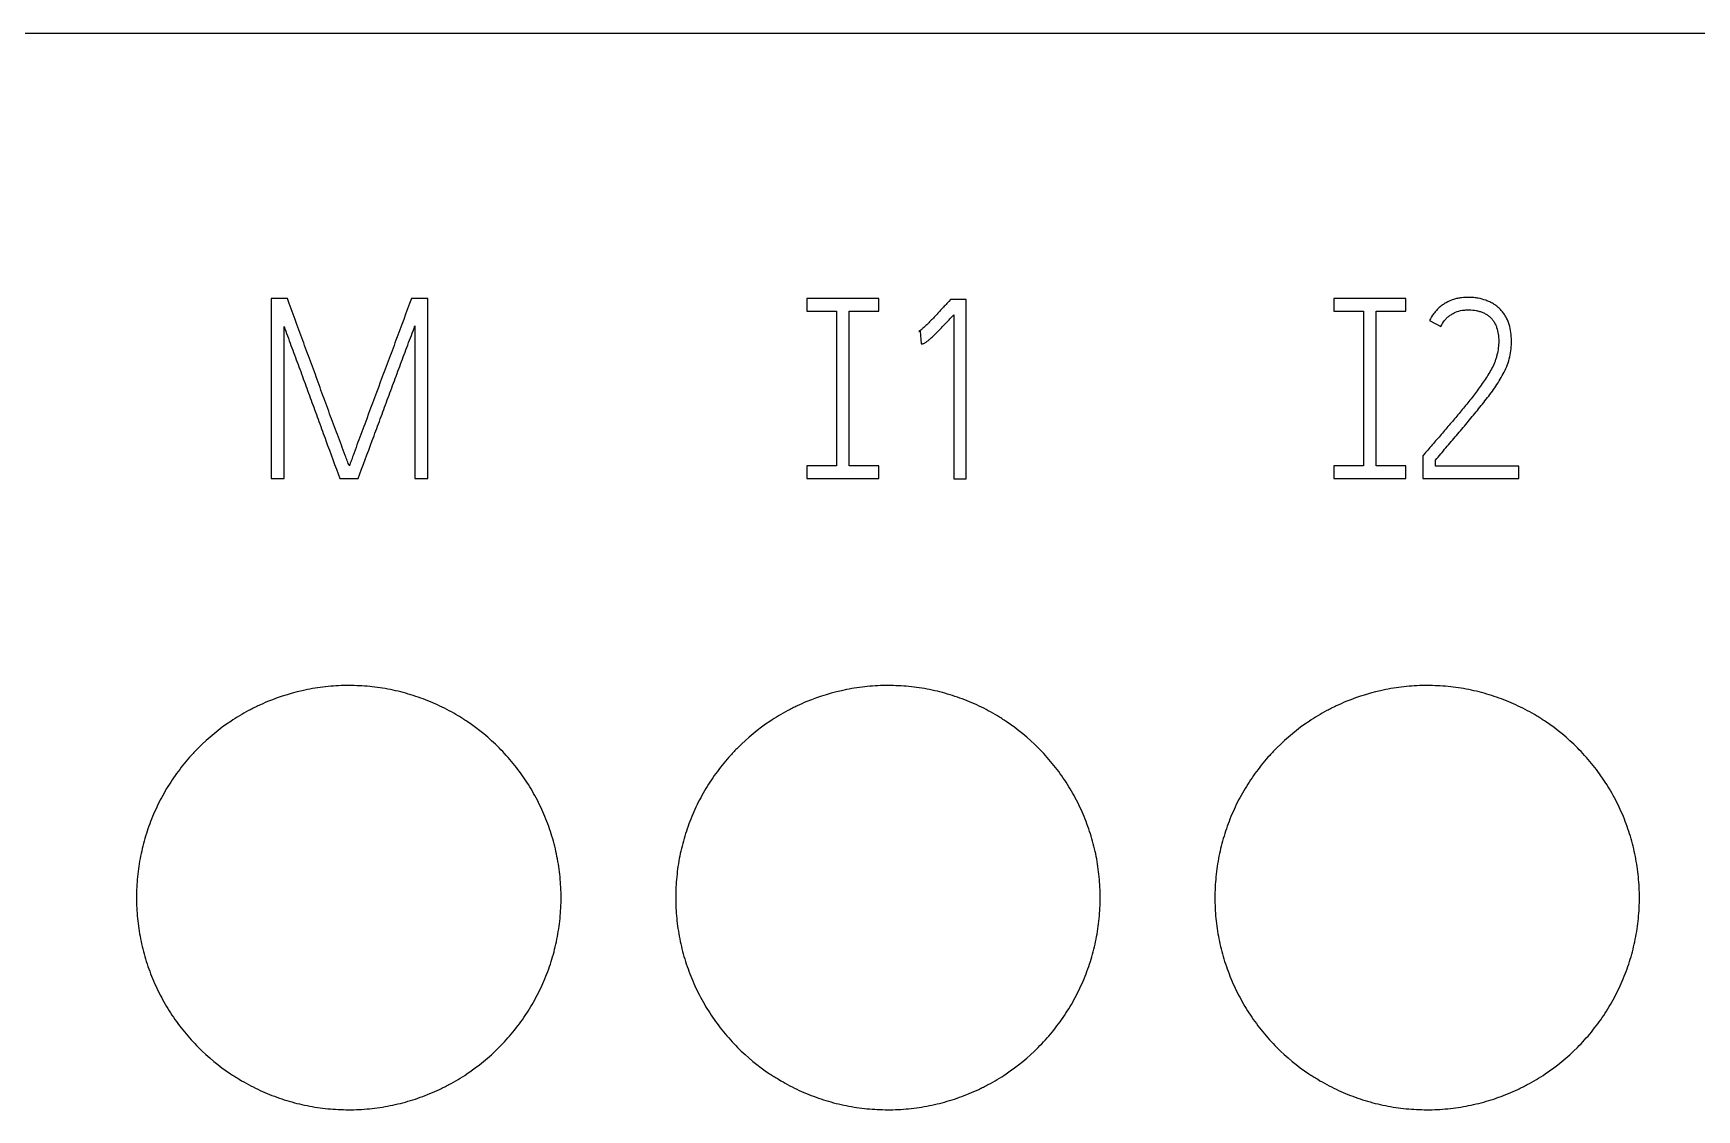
# Model space of a CAD drawing. Extents: x 0 to 420, y 0 to 297.
# Drawn here: x 104.15 to 119.83, y 223.41 to 233.56 of the extents above; entities that cross this region are included whole.
import ezdxf

# ---------------------------------------------------------------- set-up
doc = ezdxf.new("R2010")
doc.units = 0
doc.header["$LTSCALE"] = 23.1
doc.layers.add('10000_FRONT', color=7, linetype='CONTINUOUS')
doc.layers.add('10500_FRONT_LABELING', color=7, linetype='CONTINUOUS')

msp = doc.modelspace()

# ---------------------------------------------------------------- linework, layer by layer
at = {"layer": '10000_FRONT', "color": 7, "linetype": 'CONTINUOUS'}
msp.add_line((91.697, 233.556), (163.197, 233.556), dxfattribs=at)
for points, knots in [([(109.127, 225.406), (109.127, 225.471), (109.123, 225.537), (109.111, 225.666), (109.101, 225.73), (109.076, 225.858), (109.06, 225.921), (109.032, 226.015), (109.022, 226.046), (108.999, 226.108), (108.988, 226.139), (108.95, 226.229), (108.895, 226.347), (108.828, 226.459), (108.774, 226.54), (108.755, 226.567), (108.716, 226.62), (108.696, 226.646), (108.633, 226.722), (108.589, 226.771), (108.451, 226.91), (108.351, 226.993), (108.228, 227.075), (108.214, 227.084), (108.186, 227.102), (108.172, 227.11), (108.13, 227.136), (108.101, 227.152), (108.015, 227.199), (107.956, 227.227), (107.835, 227.277), (107.774, 227.299), (107.68, 227.328), (107.648, 227.337), (107.584, 227.353), (107.552, 227.36), (107.454, 227.38), (107.324, 227.399), (107.194, 227.405), (107.063, 227.406), (106.998, 227.402), (106.899, 227.393), (106.866, 227.389), (106.801, 227.379), (106.639, 227.351), (106.482, 227.303), (106.331, 227.241), (106.301, 227.227), (106.256, 227.206), (106.241, 227.199), (106.212, 227.184), (106.138, 227.146), (106.068, 227.104), (105.906, 226.995), (105.805, 226.912), (105.688, 226.795), (105.665, 226.771), (105.621, 226.723), (105.6, 226.698), (105.538, 226.622), (105.499, 226.57), (105.427, 226.462), (105.393, 226.406), (105.347, 226.319), (105.332, 226.29), (105.304, 226.23), (105.291, 226.2), (105.253, 226.109), (105.21, 225.987), (105.178, 225.861), (105.159, 225.765), (105.153, 225.733), (105.144, 225.668), (105.14, 225.635), (105.13, 225.537), (105.127, 225.471), (105.127, 225.406)], [0, 0, 0, 0, 0.03125, 0.03125, 0.0625, 0.0625, 0.09375, 0.09375, 0.109375, 0.109375, 0.125, 0.125, 0.15625, 0.1875, 0.1875, 0.203125, 0.203125, 0.21875, 0.21875, 0.25, 0.25, 0.3125, 0.3125, 0.320312, 0.320312, 0.328125, 0.328125, 0.34375, 0.34375, 0.375, 0.375, 0.40625, 0.40625, 0.421875, 0.421875, 0.4375, 0.4375, 0.46875, 0.5, 0.5, 0.53125, 0.53125, 0.546875, 0.546875, 0.5625, 0.625, 0.625, 0.640625, 0.640625, 0.648438, 0.648438, 0.65625, 0.6875, 0.6875, 0.75, 0.75, 0.765625, 0.765625, 0.78125, 0.78125, 0.8125, 0.8125, 0.84375, 0.84375, 0.859375, 0.859375, 0.875, 0.875, 0.90625, 0.9375, 0.9375, 0.953125, 0.953125, 0.96875, 0.96875, 1, 1, 1, 1]), ([(114.207, 225.406), (114.207, 225.471), (114.203, 225.537), (114.191, 225.666), (114.181, 225.73), (114.156, 225.858), (114.14, 225.921), (114.112, 226.015), (114.102, 226.046), (114.079, 226.108), (114.068, 226.139), (114.03, 226.229), (113.975, 226.347), (113.908, 226.459), (113.854, 226.54), (113.835, 226.567), (113.796, 226.62), (113.776, 226.646), (113.713, 226.722), (113.669, 226.771), (113.531, 226.91), (113.431, 226.993), (113.308, 227.075), (113.294, 227.084), (113.266, 227.102), (113.252, 227.11), (113.21, 227.136), (113.181, 227.152), (113.095, 227.199), (113.036, 227.227), (112.915, 227.277), (112.854, 227.299), (112.76, 227.328), (112.728, 227.337), (112.664, 227.353), (112.632, 227.36), (112.534, 227.38), (112.404, 227.399), (112.274, 227.405), (112.143, 227.406), (112.078, 227.402), (111.979, 227.393), (111.946, 227.389), (111.881, 227.379), (111.719, 227.351), (111.562, 227.303), (111.411, 227.241), (111.381, 227.227), (111.336, 227.206), (111.321, 227.199), (111.292, 227.184), (111.218, 227.146), (111.148, 227.104), (110.986, 226.995), (110.885, 226.912), (110.768, 226.795), (110.745, 226.771), (110.701, 226.723), (110.68, 226.698), (110.618, 226.622), (110.579, 226.57), (110.507, 226.462), (110.473, 226.406), (110.427, 226.319), (110.412, 226.29), (110.384, 226.23), (110.371, 226.2), (110.333, 226.109), (110.29, 225.987), (110.258, 225.861), (110.239, 225.765), (110.233, 225.733), (110.224, 225.668), (110.22, 225.635), (110.21, 225.537), (110.207, 225.471), (110.207, 225.406)], [0, 0, 0, 0, 0.03125, 0.03125, 0.0625, 0.0625, 0.09375, 0.09375, 0.109375, 0.109375, 0.125, 0.125, 0.15625, 0.1875, 0.1875, 0.203125, 0.203125, 0.21875, 0.21875, 0.25, 0.25, 0.3125, 0.3125, 0.320312, 0.320312, 0.328125, 0.328125, 0.34375, 0.34375, 0.375, 0.375, 0.40625, 0.40625, 0.421875, 0.421875, 0.4375, 0.4375, 0.46875, 0.5, 0.5, 0.53125, 0.53125, 0.546875, 0.546875, 0.5625, 0.625, 0.625, 0.640625, 0.640625, 0.648438, 0.648438, 0.65625, 0.6875, 0.6875, 0.75, 0.75, 0.765625, 0.765625, 0.78125, 0.78125, 0.8125, 0.8125, 0.84375, 0.84375, 0.859375, 0.859375, 0.875, 0.875, 0.90625, 0.9375, 0.9375, 0.953125, 0.953125, 0.96875, 0.96875, 1, 1, 1, 1]), ([(119.287, 225.406), (119.287, 225.471), (119.283, 225.537), (119.271, 225.666), (119.261, 225.73), (119.236, 225.858), (119.22, 225.921), (119.192, 226.015), (119.182, 226.046), (119.159, 226.108), (119.148, 226.139), (119.11, 226.229), (119.055, 226.347), (118.988, 226.459), (118.934, 226.54), (118.915, 226.567), (118.876, 226.62), (118.856, 226.646), (118.793, 226.722), (118.749, 226.771), (118.611, 226.91), (118.511, 226.993), (118.388, 227.075), (118.374, 227.084), (118.346, 227.102), (118.332, 227.11), (118.29, 227.136), (118.261, 227.152), (118.175, 227.199), (118.116, 227.227), (117.995, 227.277), (117.934, 227.299), (117.84, 227.328), (117.808, 227.337), (117.744, 227.353), (117.712, 227.36), (117.614, 227.38), (117.484, 227.399), (117.354, 227.405), (117.223, 227.406), (117.158, 227.402), (117.059, 227.393), (117.026, 227.389), (116.961, 227.379), (116.799, 227.351), (116.642, 227.303), (116.491, 227.241), (116.461, 227.227), (116.416, 227.206), (116.401, 227.199), (116.372, 227.184), (116.298, 227.146), (116.228, 227.104), (116.066, 226.995), (115.965, 226.912), (115.848, 226.795), (115.825, 226.771), (115.781, 226.723), (115.76, 226.698), (115.698, 226.622), (115.659, 226.57), (115.587, 226.462), (115.553, 226.406), (115.507, 226.319), (115.492, 226.29), (115.464, 226.23), (115.451, 226.2), (115.413, 226.109), (115.37, 225.987), (115.338, 225.861), (115.319, 225.765), (115.313, 225.733), (115.304, 225.668), (115.3, 225.635), (115.29, 225.537), (115.287, 225.471), (115.287, 225.406)], [0, 0, 0, 0, 0.03125, 0.03125, 0.0625, 0.0625, 0.09375, 0.09375, 0.109375, 0.109375, 0.125, 0.125, 0.15625, 0.1875, 0.1875, 0.203125, 0.203125, 0.21875, 0.21875, 0.25, 0.25, 0.3125, 0.3125, 0.320312, 0.320312, 0.328125, 0.328125, 0.34375, 0.34375, 0.375, 0.375, 0.40625, 0.40625, 0.421875, 0.421875, 0.4375, 0.4375, 0.46875, 0.5, 0.5, 0.53125, 0.53125, 0.546875, 0.546875, 0.5625, 0.625, 0.625, 0.640625, 0.640625, 0.648438, 0.648438, 0.65625, 0.6875, 0.6875, 0.75, 0.75, 0.765625, 0.765625, 0.78125, 0.78125, 0.8125, 0.8125, 0.84375, 0.84375, 0.859375, 0.859375, 0.875, 0.875, 0.90625, 0.9375, 0.9375, 0.953125, 0.953125, 0.96875, 0.96875, 1, 1, 1, 1]), ([(105.127, 225.406), (105.127, 225.34), (105.13, 225.274), (105.143, 225.145), (105.152, 225.081), (105.177, 224.953), (105.193, 224.89), (105.221, 224.796), (105.232, 224.765), (105.254, 224.703), (105.266, 224.672), (105.303, 224.582), (105.359, 224.464), (105.425, 224.352), (105.479, 224.271), (105.498, 224.244), (105.537, 224.191), (105.557, 224.165), (105.62, 224.089), (105.664, 224.04), (105.802, 223.901), (105.903, 223.818), (106.025, 223.736), (106.039, 223.727), (106.067, 223.709), (106.081, 223.701), (106.124, 223.675), (106.152, 223.659), (106.239, 223.612), (106.298, 223.584), (106.418, 223.534), (106.48, 223.512), (106.574, 223.483), (106.606, 223.474), (106.669, 223.458), (106.702, 223.451), (106.799, 223.431), (106.929, 223.412), (107.059, 223.406), (107.19, 223.405), (107.256, 223.409), (107.354, 223.418), (107.387, 223.422), (107.452, 223.432), (107.485, 223.438), (107.581, 223.457), (107.645, 223.473), (107.77, 223.511), (107.831, 223.533), (107.922, 223.57), (107.952, 223.584), (107.997, 223.605), (108.012, 223.612), (108.041, 223.627), (108.115, 223.665), (108.185, 223.707), (108.347, 223.816), (108.449, 223.899), (108.565, 224.016), (108.588, 224.04), (108.632, 224.088), (108.653, 224.113), (108.715, 224.189), (108.754, 224.241), (108.826, 224.349), (108.86, 224.405), (108.906, 224.492), (108.921, 224.521), (108.949, 224.581), (108.962, 224.611), (109, 224.702), (109.044, 224.824), (109.075, 224.95), (109.094, 225.046), (109.1, 225.078), (109.11, 225.143), (109.114, 225.176), (109.123, 225.274), (109.127, 225.34), (109.127, 225.406)], [0, 0, 0, 0, 0.03125, 0.03125, 0.0625, 0.0625, 0.09375, 0.09375, 0.109375, 0.109375, 0.125, 0.125, 0.15625, 0.1875, 0.1875, 0.203125, 0.203125, 0.21875, 0.21875, 0.25, 0.25, 0.3125, 0.3125, 0.320312, 0.320312, 0.328125, 0.328125, 0.34375, 0.34375, 0.375, 0.375, 0.40625, 0.40625, 0.421875, 0.421875, 0.4375, 0.4375, 0.46875, 0.5, 0.5, 0.53125, 0.53125, 0.546875, 0.546875, 0.5625, 0.5625, 0.59375, 0.59375, 0.625, 0.625, 0.640625, 0.640625, 0.648438, 0.648438, 0.65625, 0.6875, 0.6875, 0.75, 0.75, 0.765625, 0.765625, 0.78125, 0.78125, 0.8125, 0.8125, 0.84375, 0.84375, 0.859375, 0.859375, 0.875, 0.875, 0.90625, 0.9375, 0.9375, 0.953125, 0.953125, 0.96875, 0.96875, 1, 1, 1, 1]), ([(110.207, 225.406), (110.207, 225.34), (110.21, 225.274), (110.223, 225.145), (110.232, 225.081), (110.257, 224.953), (110.273, 224.89), (110.301, 224.796), (110.312, 224.765), (110.334, 224.703), (110.346, 224.672), (110.383, 224.582), (110.439, 224.464), (110.505, 224.352), (110.559, 224.271), (110.578, 224.244), (110.617, 224.191), (110.637, 224.165), (110.7, 224.089), (110.744, 224.04), (110.882, 223.901), (110.983, 223.818), (111.105, 223.736), (111.119, 223.727), (111.147, 223.709), (111.161, 223.701), (111.204, 223.675), (111.232, 223.659), (111.319, 223.612), (111.378, 223.584), (111.498, 223.534), (111.56, 223.512), (111.654, 223.483), (111.686, 223.474), (111.749, 223.458), (111.782, 223.451), (111.879, 223.431), (112.009, 223.412), (112.139, 223.406), (112.27, 223.405), (112.336, 223.409), (112.434, 223.418), (112.467, 223.422), (112.532, 223.432), (112.565, 223.438), (112.661, 223.457), (112.725, 223.473), (112.85, 223.511), (112.911, 223.533), (113.002, 223.57), (113.032, 223.584), (113.077, 223.605), (113.092, 223.612), (113.121, 223.627), (113.195, 223.665), (113.265, 223.707), (113.427, 223.816), (113.529, 223.899), (113.645, 224.016), (113.668, 224.04), (113.712, 224.088), (113.733, 224.113), (113.795, 224.189), (113.834, 224.241), (113.906, 224.349), (113.94, 224.405), (113.986, 224.492), (114.001, 224.521), (114.029, 224.581), (114.042, 224.611), (114.08, 224.702), (114.124, 224.824), (114.155, 224.95), (114.174, 225.046), (114.18, 225.078), (114.19, 225.143), (114.194, 225.176), (114.203, 225.274), (114.207, 225.34), (114.207, 225.406)], [0, 0, 0, 0, 0.03125, 0.03125, 0.0625, 0.0625, 0.09375, 0.09375, 0.109375, 0.109375, 0.125, 0.125, 0.15625, 0.1875, 0.1875, 0.203125, 0.203125, 0.21875, 0.21875, 0.25, 0.25, 0.3125, 0.3125, 0.320312, 0.320312, 0.328125, 0.328125, 0.34375, 0.34375, 0.375, 0.375, 0.40625, 0.40625, 0.421875, 0.421875, 0.4375, 0.4375, 0.46875, 0.5, 0.5, 0.53125, 0.53125, 0.546875, 0.546875, 0.5625, 0.5625, 0.59375, 0.59375, 0.625, 0.625, 0.640625, 0.640625, 0.648438, 0.648438, 0.65625, 0.6875, 0.6875, 0.75, 0.75, 0.765625, 0.765625, 0.78125, 0.78125, 0.8125, 0.8125, 0.84375, 0.84375, 0.859375, 0.859375, 0.875, 0.875, 0.90625, 0.9375, 0.9375, 0.953125, 0.953125, 0.96875, 0.96875, 1, 1, 1, 1]), ([(115.287, 225.406), (115.287, 225.34), (115.29, 225.274), (115.303, 225.145), (115.312, 225.081), (115.337, 224.953), (115.353, 224.89), (115.381, 224.796), (115.392, 224.765), (115.414, 224.703), (115.426, 224.672), (115.463, 224.582), (115.519, 224.464), (115.585, 224.352), (115.639, 224.271), (115.658, 224.244), (115.697, 224.191), (115.717, 224.165), (115.78, 224.089), (115.824, 224.04), (115.962, 223.901), (116.063, 223.818), (116.185, 223.736), (116.199, 223.727), (116.227, 223.709), (116.241, 223.701), (116.284, 223.675), (116.312, 223.659), (116.399, 223.612), (116.458, 223.584), (116.578, 223.534), (116.64, 223.512), (116.734, 223.483), (116.766, 223.474), (116.829, 223.458), (116.862, 223.451), (116.959, 223.431), (117.089, 223.412), (117.219, 223.406), (117.35, 223.405), (117.416, 223.409), (117.514, 223.418), (117.547, 223.422), (117.612, 223.432), (117.645, 223.438), (117.741, 223.457), (117.805, 223.473), (117.93, 223.511), (117.991, 223.533), (118.082, 223.57), (118.112, 223.584), (118.157, 223.605), (118.172, 223.612), (118.201, 223.627), (118.275, 223.665), (118.345, 223.707), (118.507, 223.816), (118.609, 223.899), (118.725, 224.016), (118.748, 224.04), (118.792, 224.088), (118.813, 224.113), (118.875, 224.189), (118.914, 224.241), (118.986, 224.349), (119.02, 224.405), (119.066, 224.492), (119.081, 224.521), (119.109, 224.581), (119.122, 224.611), (119.16, 224.702), (119.204, 224.824), (119.235, 224.95), (119.254, 225.046), (119.26, 225.078), (119.27, 225.143), (119.274, 225.176), (119.283, 225.274), (119.287, 225.34), (119.287, 225.406)], [0, 0, 0, 0, 0.03125, 0.03125, 0.0625, 0.0625, 0.09375, 0.09375, 0.109375, 0.109375, 0.125, 0.125, 0.15625, 0.1875, 0.1875, 0.203125, 0.203125, 0.21875, 0.21875, 0.25, 0.25, 0.3125, 0.3125, 0.320312, 0.320312, 0.328125, 0.328125, 0.34375, 0.34375, 0.375, 0.375, 0.40625, 0.40625, 0.421875, 0.421875, 0.4375, 0.4375, 0.46875, 0.5, 0.5, 0.53125, 0.53125, 0.546875, 0.546875, 0.5625, 0.5625, 0.59375, 0.59375, 0.625, 0.625, 0.640625, 0.640625, 0.648438, 0.648438, 0.65625, 0.6875, 0.6875, 0.75, 0.75, 0.765625, 0.765625, 0.78125, 0.78125, 0.8125, 0.8125, 0.84375, 0.84375, 0.859375, 0.859375, 0.875, 0.875, 0.90625, 0.9375, 0.9375, 0.953125, 0.953125, 0.96875, 0.96875, 1, 1, 1, 1])]:
    msp.add_open_spline(points, degree=3, knots=knots, dxfattribs=at)
at = {"layer": '10500_FRONT_LABELING', "color": 7, "linetype": 'CONTINUOUS'}
for p, q in [((106.397, 231.056), (106.397, 229.356)), ((106.548, 231.056), (106.397, 231.056)), ((107.87, 231.056), (107.717, 231.056)), ((107.87, 229.356), (107.87, 231.056)), ((111.442, 231.056), (111.442, 230.936)), ((112.122, 231.056), (111.442, 231.056)), ((112.122, 230.936), (112.122, 231.056)), ((112.796, 231.046), (112.78, 231.027)), ((112.945, 231.046), (112.796, 231.046)), ((112.945, 229.353), (112.945, 231.046)), ((116.407, 231.056), (116.407, 230.936)), ((117.087, 231.056), (116.407, 231.056)), ((117.087, 230.936), (117.087, 231.056)), ((111.442, 230.936), (111.722, 230.936)), ((111.722, 230.936), (111.722, 229.476)), ((111.842, 229.476), (111.842, 230.936)), ((111.842, 230.936), (112.122, 230.936)), ((112.827, 230.9), (112.827, 229.353)), ((116.407, 230.936), (116.687, 230.936)), ((116.687, 230.936), (116.687, 229.476)), ((116.807, 229.476), (116.807, 230.936)), ((116.807, 230.936), (117.087, 230.936)), ((106.517, 229.356), (106.517, 230.791)), ((107.75, 230.796), (107.75, 229.356)), ((112.497, 230.742), (112.511, 230.747)), ((112.511, 230.747), (112.518, 230.626)), ((117.31, 230.846), (117.416, 230.791)), ((111.442, 229.476), (111.442, 229.356)), ((111.722, 229.476), (111.442, 229.476)), ((112.122, 229.476), (111.842, 229.476)), ((112.122, 229.356), (112.122, 229.476)), ((116.407, 229.476), (116.407, 229.356)), ((116.687, 229.476), (116.407, 229.476)), ((117.087, 229.476), (116.807, 229.476)), ((117.087, 229.356), (117.087, 229.476)), ((117.261, 229.589), (117.247, 229.572)), ((117.247, 229.572), (117.247, 229.356)), ((117.365, 229.473), (117.365, 229.53)), ((118.152, 229.473), (117.365, 229.473)), ((118.152, 229.356), (118.152, 229.473)), ((106.397, 229.356), (106.517, 229.356)), ((107.043, 229.356), (107.215, 229.356)), ((107.75, 229.356), (107.87, 229.356)), ((111.442, 229.356), (112.122, 229.356)), ((112.827, 229.353), (112.945, 229.353)), ((116.407, 229.356), (117.087, 229.356)), ((117.247, 229.356), (118.152, 229.356))]:
    msp.add_line(p, q, dxfattribs=at)
for points, knots in [([(107.132, 229.476), (107.125, 229.492), (107.119, 229.508), (107.106, 229.541), (107.1, 229.557), (107.081, 229.607), (107.069, 229.64), (107.032, 229.738), (107.007, 229.804), (106.959, 229.935), (106.934, 230.001), (106.898, 230.1), (106.886, 230.133), (106.862, 230.199), (106.85, 230.232), (106.827, 230.298), (106.815, 230.331), (106.79, 230.397), (106.778, 230.43), (106.754, 230.496), (106.741, 230.529), (106.717, 230.594), (106.656, 230.759), (106.596, 230.924), (106.548, 231.056)], [0, 0, 0, 0, 0.03125, 0.03125, 0.0625, 0.0625, 0.125, 0.125, 0.25, 0.25, 0.375, 0.375, 0.4375, 0.4375, 0.5, 0.5, 0.5625, 0.5625, 0.625, 0.625, 0.6875, 0.6875, 0.75, 1, 1, 1, 1]), ([(107.717, 231.056), (107.668, 230.924), (107.62, 230.792), (107.547, 230.595), (107.522, 230.529), (107.473, 230.397), (107.448, 230.332), (107.375, 230.134), (107.326, 230.003), (107.253, 229.805), (107.228, 229.74), (107.192, 229.641), (107.179, 229.608), (107.162, 229.558), (107.156, 229.542), (107.144, 229.509), (107.138, 229.492), (107.132, 229.476)], [0, 0, 0, 0, 0.25, 0.25, 0.375, 0.375, 0.5, 0.5, 0.75, 0.75, 0.875, 0.875, 0.9375, 0.9375, 0.96875, 0.96875, 1, 1, 1, 1]), ([(112.78, 231.027), (112.769, 231.015), (112.757, 231.002), (112.734, 230.978), (112.723, 230.965), (112.689, 230.928), (112.666, 230.904), (112.62, 230.855), (112.597, 230.831), (112.561, 230.796), (112.549, 230.784), (112.53, 230.768), (112.523, 230.762), (112.51, 230.752), (112.504, 230.746), (112.497, 230.742)], [0, 0, 0, 0, 0.125, 0.125, 0.25, 0.25, 0.5, 0.5, 0.75, 0.75, 0.875, 0.875, 0.9375, 0.9375, 1, 1, 1, 1]), ([(117.365, 229.53), (117.398, 229.569), (117.431, 229.608), (117.497, 229.686), (117.53, 229.725), (117.596, 229.803), (117.63, 229.842), (117.695, 229.921), (117.728, 229.96), (117.792, 230.039), (117.824, 230.079), (117.871, 230.14), (117.886, 230.161), (117.916, 230.203), (117.93, 230.224), (117.959, 230.266), (117.973, 230.288), (117.998, 230.333), (118.011, 230.355), (118.032, 230.401), (118.041, 230.425), (118.057, 230.474), (118.064, 230.499), (118.074, 230.549), (118.077, 230.574), (118.081, 230.625), (118.082, 230.651), (118.08, 230.702), (118.077, 230.728), (118.068, 230.778), (118.062, 230.803), (118.049, 230.84), (118.044, 230.852), (118.033, 230.875), (118.026, 230.886), (118.013, 230.908), (118.005, 230.918), (117.989, 230.938), (117.98, 230.948), (117.962, 230.966), (117.953, 230.975), (117.932, 230.991), (117.922, 230.998), (117.9, 231.011), (117.888, 231.017), (117.865, 231.028), (117.853, 231.033), (117.816, 231.046), (117.792, 231.053), (117.754, 231.06), (117.741, 231.061), (117.715, 231.064), (117.702, 231.064), (117.663, 231.065), (117.637, 231.065), (117.599, 231.06), (117.586, 231.058), (117.561, 231.053), (117.548, 231.05), (117.511, 231.038), (117.487, 231.028), (117.454, 231.008), (117.443, 231.001), (117.421, 230.986), (117.401, 230.97), (117.383, 230.952), (117.366, 230.933), (117.357, 230.923), (117.334, 230.892), (117.321, 230.869), (117.31, 230.846)], [0, 0, 0, 0, 0.0625, 0.0625, 0.125, 0.125, 0.1875, 0.1875, 0.25, 0.25, 0.3125, 0.3125, 0.34375, 0.34375, 0.375, 0.375, 0.40625, 0.40625, 0.4375, 0.4375, 0.46875, 0.46875, 0.5, 0.5, 0.53125, 0.53125, 0.5625, 0.5625, 0.59375, 0.59375, 0.625, 0.625, 0.640625, 0.640625, 0.65625, 0.65625, 0.671875, 0.671875, 0.6875, 0.6875, 0.703125, 0.703125, 0.71875, 0.71875, 0.734375, 0.734375, 0.75, 0.75, 0.78125, 0.78125, 0.796875, 0.796875, 0.8125, 0.8125, 0.84375, 0.84375, 0.859375, 0.859375, 0.875, 0.875, 0.90625, 0.90625, 0.921875, 0.921875, 0.9375, 0.953125, 0.953125, 0.96875, 0.96875, 1, 1, 1, 1]), ([(112.518, 230.626), (112.522, 230.626), (112.527, 230.627), (112.535, 230.629), (112.539, 230.63), (112.548, 230.633), (112.552, 230.635), (112.559, 230.639), (112.563, 230.642), (112.574, 230.649), (112.581, 230.655), (112.594, 230.665), (112.601, 230.671), (112.62, 230.688), (112.633, 230.7), (112.658, 230.724), (112.67, 230.737), (112.707, 230.774), (112.731, 230.799), (112.779, 230.849), (112.803, 230.874), (112.827, 230.9)], [0, 0, 0, 0, 0.03125, 0.03125, 0.0625, 0.0625, 0.09375, 0.09375, 0.125, 0.125, 0.1875, 0.1875, 0.25, 0.25, 0.375, 0.375, 0.5, 0.5, 0.75, 0.75, 1, 1, 1, 1]), ([(117.416, 230.791), (117.426, 230.811), (117.437, 230.83), (117.458, 230.855), (117.465, 230.864), (117.481, 230.879), (117.498, 230.893), (117.516, 230.905), (117.535, 230.916), (117.545, 230.921), (117.575, 230.934), (117.596, 230.94), (117.629, 230.945), (117.64, 230.946), (117.662, 230.947), (117.673, 230.947), (117.705, 230.947), (117.727, 230.945), (117.76, 230.939), (117.77, 230.936), (117.791, 230.93), (117.802, 230.926), (117.822, 230.918), (117.832, 230.913), (117.851, 230.902), (117.86, 230.896), (117.877, 230.882), (117.885, 230.874), (117.896, 230.862), (117.9, 230.858), (117.906, 230.85), (117.91, 230.845), (117.919, 230.831), (117.924, 230.822), (117.934, 230.802), (117.938, 230.792), (117.949, 230.761), (117.954, 230.74), (117.958, 230.708), (117.959, 230.697), (117.961, 230.675), (117.961, 230.664), (117.961, 230.631), (117.959, 230.61), (117.954, 230.567), (117.95, 230.545), (117.942, 230.514), (117.94, 230.503), (117.934, 230.482), (117.93, 230.472), (117.919, 230.441), (117.91, 230.422), (117.89, 230.383), (117.88, 230.365), (117.857, 230.328), (117.845, 230.31), (117.809, 230.256), (117.784, 230.22), (117.733, 230.151), (117.707, 230.116), (117.653, 230.049), (117.625, 230.016), (117.57, 229.95), (117.542, 229.916), (117.486, 229.851), (117.458, 229.818), (117.402, 229.752), (117.374, 229.72), (117.331, 229.671), (117.317, 229.654), (117.289, 229.622), (117.275, 229.605), (117.261, 229.589)], [0, 0, 0, 0, 0.03125, 0.03125, 0.046875, 0.046875, 0.0625, 0.078125, 0.078125, 0.09375, 0.09375, 0.125, 0.125, 0.140625, 0.140625, 0.15625, 0.15625, 0.1875, 0.1875, 0.203125, 0.203125, 0.21875, 0.21875, 0.234375, 0.234375, 0.25, 0.25, 0.265625, 0.265625, 0.273438, 0.273438, 0.28125, 0.28125, 0.296875, 0.296875, 0.3125, 0.3125, 0.34375, 0.34375, 0.359375, 0.359375, 0.375, 0.375, 0.40625, 0.40625, 0.4375, 0.4375, 0.453125, 0.453125, 0.46875, 0.46875, 0.5, 0.5, 0.53125, 0.53125, 0.5625, 0.5625, 0.625, 0.625, 0.6875, 0.6875, 0.75, 0.75, 0.8125, 0.8125, 0.875, 0.875, 0.9375, 0.9375, 0.96875, 0.96875, 1, 1, 1, 1]), ([(106.517, 230.791), (106.538, 230.731), (106.56, 230.672), (106.604, 230.552), (106.626, 230.492), (106.671, 230.373), (106.693, 230.313), (106.736, 230.193), (106.758, 230.133), (106.791, 230.044), (106.802, 230.014), (106.824, 229.954), (106.835, 229.924), (106.868, 229.834), (106.889, 229.774), (106.955, 229.595), (106.999, 229.475), (107.043, 229.356)], [0, 0, 0, 0, 0.125, 0.125, 0.25, 0.25, 0.375, 0.375, 0.5, 0.5, 0.5625, 0.5625, 0.625, 0.625, 0.75, 0.75, 1, 1, 1, 1]), ([(107.215, 229.356), (107.259, 229.476), (107.303, 229.596), (107.37, 229.776), (107.393, 229.836), (107.426, 229.926), (107.437, 229.956), (107.459, 230.016), (107.47, 230.046), (107.503, 230.136), (107.526, 230.196), (107.57, 230.316), (107.593, 230.376), (107.637, 230.497), (107.66, 230.556), (107.705, 230.676), (107.728, 230.736), (107.75, 230.796)], [0, 0, 0, 0, 0.25, 0.25, 0.375, 0.375, 0.4375, 0.4375, 0.5, 0.5, 0.625, 0.625, 0.75, 0.75, 0.875, 0.875, 1, 1, 1, 1])]:
    msp.add_open_spline(points, degree=3, knots=knots, dxfattribs=at)

doc.saveas('drawing.dxf')
